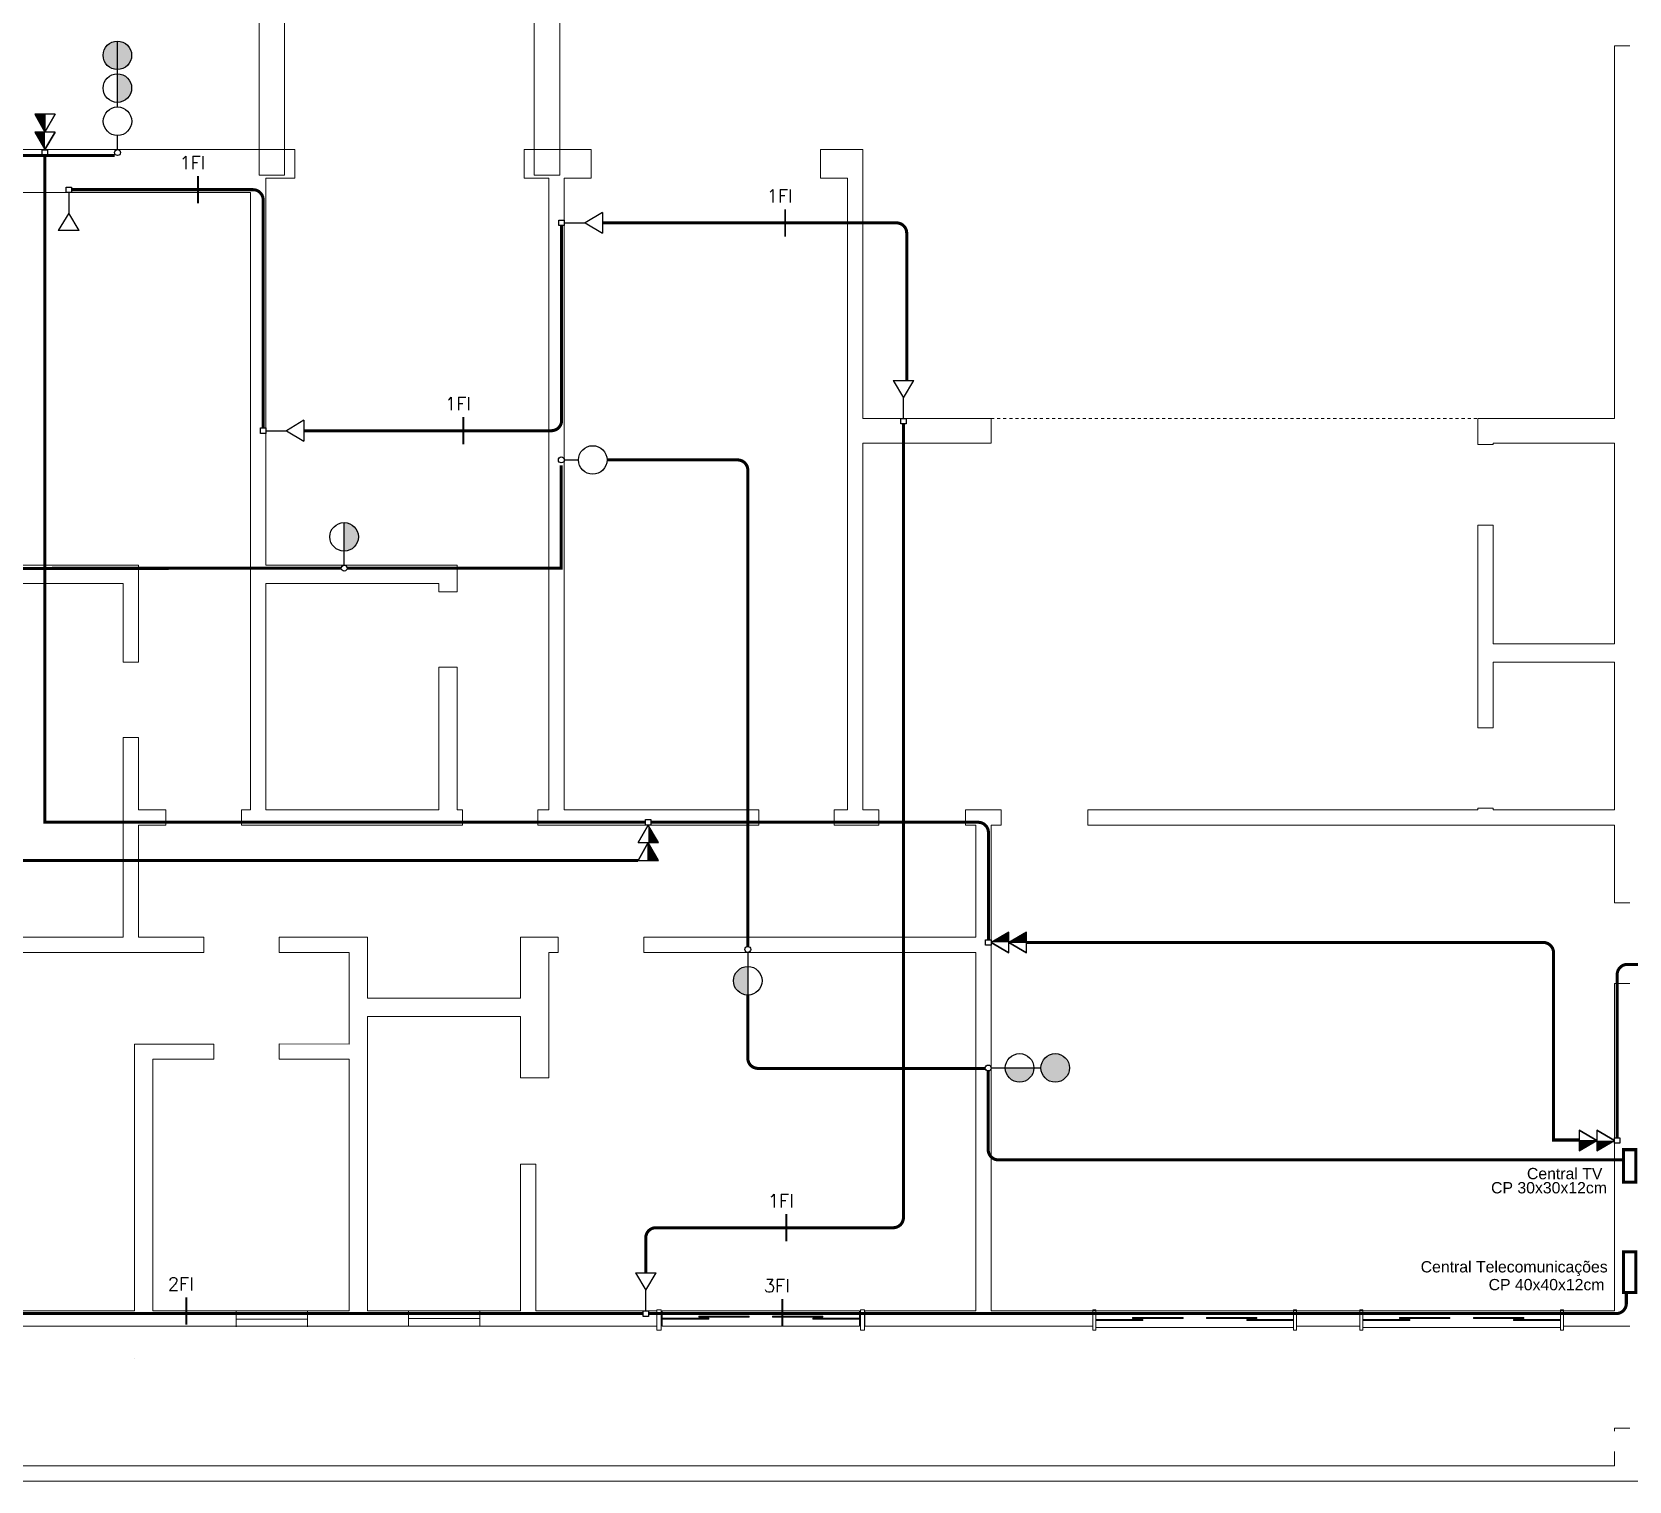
# Model space of a CAD drawing. Header units: millimetres. Extents: x 6597 to 20911, y -10306 to -132.
# Drawn here: x 12376 to 13944, y -2293 to -870 of the extents above; entities that cross this region are included whole.
import ezdxf

# ---------------------------------------------------------------- set-up
doc = ezdxf.new("R2010")
doc.units = ezdxf.units.MM
doc.header["$LTSCALE"] = 25
doc.header["$MEASUREMENT"] = 0
for name, pattern in [('CACHE', [0.24, 0.12, -0.12]), ('CENTER', [2, 1.25, -0.25, 0.25, -0.25]), ('DASHDOT', [1, 0.5, -0.25, 0, -0.25]), ('DIVIDE', [1.25, 0.5, -0.25, 0, -0.25, 0, -0.25])]:
    doc.linetypes.add(name, pattern=pattern)
for name, color, linetype in [('CIRCUITOS', 7, 'Continuous'), ('MAAI - VEGETAÇÃO', 106, 'Continuous'), ('TOMADAS-TELEFONE', 3, 'Continuous'), ('TOMADAS-TV', 4, 'Continuous'), ('tub-intrefone', 30, 'CENTER'), ('Tub-Telefone', 3, 'DIVIDE'), ('TUB-TV', 4, 'DASHDOT')]:
    doc.layers.add(name, color=color, linetype=linetype)
doc.layers.add('MAAI - ALVENARIA', color=7, linetype='Continuous', lineweight=0)
doc.layers.add('TEXTO', color=7, linetype='Continuous', lineweight=30)
doc.styles.add('ETECARIAL', font='arial.ttf')
doc.styles.add('ROMANS', font='simplex.shx')

# ---------------------------------------------------------------- blocks, each defined once
blk = doc.blocks.new('FASE')
at = {"const_width": 0.015}
blk.add_lwpolyline([(0.007, 0.105), (0.007, -0.105)], dxfattribs=at)
at = {"style": 'ROMANS'}
blk.add_attdef('C', (-0.007, 0.143), '', height=0.1, dxfattribs=at)
blk = doc.blocks.new('TOTEL')
at = {"layer": 'TOMADAS-TELEFONE'}
for p, q in [((0.275, 0.075), (0.15, 0)), ((0.15, 0), (0.275, -0.075))]:
    blk.add_line(p, q, dxfattribs=at)
for points in [[(0, 0), (0.15, 0)], [(0.275, 0.075), (0.275, -0.075)]]:
    blk.add_lwpolyline(points, dxfattribs=at)

msp = doc.modelspace()

# ---------------------------------------------------------------- hatches: boundary and pattern name
at = {"layer": 'TOMADAS-TV'}
for points in [[(12460.2, -907.2, -0.414214), (12446.2, -893.2, -0.414214), (12460.2, -879.2)], [(12460.2, -907.2, 0.414214), (12474.2, -893.2, 0.414214), (12460.2, -879.2)], [(12460.2, -939.4, 0.414214), (12474.2, -925.4, 0.414214), (12460.2, -911.4)], [(12682.8, -1379.9, 0.414214), (12696.8, -1365.9, 0.414214), (12682.8, -1351.9)], [(13079.1, -1787.7, 0.414214), (13065.1, -1801.7, 0.414214), (13079.1, -1815.7)], [(13394.9, -1887.2, 1), (13366.9, -1887.2, 1)], [(13331.9, -1887.2, 0.414214), (13345.9, -1901.2, 0.414214), (13359.9, -1887.2)]]:
    msp.add_hatch(color=256, dxfattribs=at).paths.add_polyline_path(points)

# ---------------------------------------------------------------- linework, layer by layer
at = {"layer": 'MAAI - ALVENARIA', "ltscale": 0.025}
for p, q in [((12599.4, -570.8), (12599.4, -1010.8)), ((12624.4, -1010.8), (12624.4, -570.8)), ((12869.4, -570.8), (12869.4, -1010.8)), ((12894.4, -1010.8), (12894.4, -570.8)), ((12599.4, -1010.8), (12624.4, -1010.8)), ((12869.4, -1010.8), (12894.4, -1010.8))]:
    msp.add_line(p, q, dxfattribs=at)
at = {"layer": 'MAAI - ALVENARIA'}
for p, q in [((13929.9, -1249.8), (13929.9, -883.8)), ((13929.9, -883.8), (13944.9, -883.8)), ((12605.9, -985.8), (12050.9, -985.8)), ((12634.4, -985.8), (12605.9, -985.8)), ((12605.9, -985.8), (12605.9, -985.8)), ((12634.4, -1013.8), (12634.4, -985.8)), ((12925.4, -985.8), (12859.4, -985.8)), ((12859.4, -985.8), (12859.4, -1013.8)), ((12925.4, -1013.8), (12925.4, -985.8)), ((13150.4, -1013.8), (13150.4, -985.8)), ((13150.4, -985.8), (13191.9, -985.8)), ((13191.9, -985.8), (13191.9, -1249.8)), ((12605.9, -1393.8), (12605.9, -1013.8)), ((12605.9, -1013.8), (12634.4, -1013.8)), ((12859.4, -1013.8), (12883.9, -1013.8)), ((12883.9, -1013.8), (12883.9, -1633.8)), ((12898.9, -1633.8), (12898.9, -1013.8)), ((12898.9, -1013.8), (12925.4, -1013.8)), ((13176.9, -1013.8), (13150.4, -1013.8)), ((13176.9, -1633.8), (13176.9, -1013.8)), ((12065.9, -1027.8), (12590.9, -1027.8)), ((12590.9, -1027.8), (12590.9, -1411.8)), ((12883.9, -1265.8), (12883.9, -1038.8)), ((13191.9, -1249.8), (13317.9, -1249.8)), ((13317.9, -1249.8), (13317.9, -1273.8)), ((13317.9, -1249.8), (13317.9, -1273.8)), ((13795.9, -1275.3), (13795.9, -1249.8)), ((13795.9, -1249.8), (13929.9, -1249.8)), ((12605.9, -1343.8), (12605.9, -1256.3)), ((13196.9, -1273.8), (13191.9, -1273.8)), ((13191.9, -1273.8), (13191.9, -1633.8)), ((13317.9, -1273.8), (13196.9, -1273.8)), ((13317.9, -1273.8), (13196.9, -1273.8)), ((13810.9, -1275.3), (13795.9, -1275.3)), ((13929.9, -1273.8), (13810.9, -1273.8)), ((13810.9, -1273.8), (13810.9, -1275.3)), ((13929.9, -1273.8), (13884.9, -1273.8)), ((13929.9, -1380.8), (13929.9, -1273.8)), ((13929.9, -1470.8), (13929.9, -1273.8)), ((12605.9, -1343.8), (12605.9, -1393.8)), ((13795.9, -1553.3), (13795.9, -1354.3)), ((13795.9, -1354.3), (13810.9, -1354.3)), ((13810.9, -1354.3), (13810.9, -1470.8)), ((12480.9, -1393.8), (12065.9, -1393.8)), ((12480.9, -1488.8), (12480.9, -1393.8)), ((12605.9, -1393.8), (12793.9, -1393.8)), ((12793.9, -1393.8), (12605.9, -1393.8)), ((12793.9, -1419.8), (12793.9, -1393.8)), ((12292.4, -1411.8), (12465.9, -1411.8)), ((12465.9, -1411.8), (12465.9, -1488.8)), ((12590.9, -1411.8), (12590.9, -1633.8)), ((12605.9, -1633.8), (12605.9, -1411.8)), ((12605.9, -1411.8), (12775.9, -1411.8)), ((12775.9, -1411.8), (12775.9, -1419.8)), ((12775.9, -1419.8), (12793.9, -1419.8)), ((12775.9, -1419.8), (12793.9, -1419.8)), ((13810.9, -1470.8), (13929.9, -1470.8)), ((12465.9, -1488.8), (12480.9, -1488.8)), ((13929.9, -1488.8), (13810.9, -1488.8)), ((13810.9, -1488.8), (13810.9, -1553.3)), ((13810.9, -1488.8), (13810.9, -1538.8)), ((13929.9, -1633.8), (13929.9, -1488.8)), ((12775.9, -1493.8), (12793.9, -1493.8)), ((12793.9, -1493.8), (12775.9, -1493.8)), ((12775.9, -1493.8), (12775.9, -1633.8)), ((12793.9, -1633.8), (12793.9, -1493.8)), ((12465.9, -1562.8), (12465.9, -1758.8)), ((12465.9, -1562.8), (12480.9, -1562.8)), ((12480.9, -1633.8), (12480.9, -1562.8)), ((13810.9, -1553.3), (13795.9, -1553.3)), ((12507.9, -1633.8), (12480.9, -1633.8)), ((12507.9, -1648.8), (12507.9, -1633.8)), ((12590.9, -1633.8), (12581.9, -1633.8)), ((12581.9, -1633.8), (12581.9, -1648.8)), ((12775.9, -1633.8), (12605.9, -1633.8)), ((12798.9, -1633.8), (12793.9, -1633.8)), ((12798.9, -1648.8), (12798.9, -1633.8)), ((12883.9, -1633.8), (12872.9, -1633.8)), ((12872.9, -1633.8), (12872.9, -1648.8)), ((13089.8, -1633.8), (12898.9, -1633.8)), ((13089.8, -1648.8), (13089.8, -1633.8)), ((13163.8, -1648.8), (13163.8, -1633.8)), ((13163.8, -1633.8), (13176.9, -1633.8)), ((13191.9, -1631.8), (13191.9, -1633.8)), ((13191.9, -1633.8), (13207.9, -1633.8)), ((13207.9, -1633.8), (13207.9, -1648.8)), ((13207.9, -1633.8), (13207.9, -1648.8)), ((13292.9, -1633.8), (13327.9, -1633.8)), ((13292.9, -1633.8), (13292.9, -1648.8)), ((13327.9, -1633.8), (13327.9, -1648.8)), ((13327.9, -1633.8), (13327.9, -1648.8)), ((13412.9, -1633.8), (13473.9, -1633.8)), ((13412.9, -1633.8), (13412.9, -1648.8)), ((13473.9, -1633.8), (13795.9, -1633.8)), ((13795.9, -1633.8), (13795.9, -1632.3)), ((13795.9, -1632.3), (13810.9, -1632.3)), ((13810.9, -1632.3), (13810.9, -1633.8)), ((13810.9, -1633.8), (13929.9, -1633.8)), ((12480.9, -1758.8), (12480.9, -1648.8)), ((12480.9, -1648.8), (12507.9, -1648.8)), ((12581.9, -1648.8), (12798.9, -1648.8)), ((12872.9, -1648.8), (13089.8, -1648.8)), ((13207.9, -1648.8), (13163.8, -1648.8)), ((13303, -1648.8), (13292.9, -1648.8)), ((13302.9, -1758.8), (13303, -1648.8)), ((13318, -1648.8), (13317.9, -2125.8)), ((13327.9, -1648.8), (13318, -1648.8)), ((13929.9, -1648.8), (13412.9, -1648.8)), ((13929.9, -1725.2), (13929.9, -1648.8)), ((13944.9, -1725.2), (13929.9, -1725.2)), ((12465.9, -1758.8), (12285.9, -1758.8)), ((12544.9, -1758.8), (12480.9, -1758.8)), ((12544.9, -1773.8), (12544.9, -1758.8)), ((12705.9, -1758.8), (12618.9, -1758.8)), ((12618.9, -1758.8), (12618.9, -1773.8)), ((12705.9, -1758.8), (12705.9, -1818.8)), ((12705.9, -1818.8), (12705.9, -1758.8)), ((12855.9, -1818.8), (12855.9, -1758.8)), ((12892.9, -1758.8), (12855.9, -1758.8)), ((12855.9, -1758.8), (12855.9, -1758.8)), ((12855.9, -1758.8), (12855.9, -1818.8)), ((12892.9, -1773.8), (12892.9, -1758.8)), ((12976.9, -1773.8), (12976.9, -1758.8)), ((12976.9, -1758.8), (13302.9, -1758.8)), ((12544.9, -1773.8), (12065.9, -1773.8)), ((12618.9, -1773.8), (12687.9, -1773.8)), ((12687.9, -1773.8), (12687.9, -1863.8)), ((12883.9, -1896.8), (12883.9, -1773.8)), ((12883.9, -1773.8), (12892.9, -1773.8)), ((13302.9, -1773.8), (12976.9, -1773.8)), ((13302.9, -2125.8), (13302.9, -1773.8)), ((12705.9, -1818.8), (12855.9, -1818.8)), ((12855.9, -1818.8), (12705.9, -1818.8)), ((13929.9, -2125.8), (13929.9, -1804.2)), ((13929.9, -1804.2), (13944.9, -1804.2)), ((12705.9, -2125.8), (12705.9, -1836.8)), ((12705.9, -1836.8), (12855.9, -1836.8)), ((12855.9, -1836.8), (12855.9, -1896.8)), ((12476.9, -2125.8), (12476.9, -1863.8)), ((12476.9, -1863.8), (12554.9, -1863.8)), ((12554.9, -1863.8), (12554.9, -1878.8)), ((12687.9, -1863.8), (12618.9, -1863.7)), ((12618.9, -1863.7), (12618.9, -1878.7)), ((12554.9, -1878.8), (12494.9, -1878.8)), ((12494.9, -1878.8), (12494.9, -2125.8)), ((12618.9, -1878.7), (12687.9, -1878.8)), ((12637.9, -1878.8), (12687.9, -1878.8)), ((12687.9, -1878.8), (12687.9, -2015.8)), ((12687.9, -1878.8), (12687.9, -2125.8)), ((12855.9, -1896.8), (12883.9, -1896.8)), ((12860.9, -1981.8), (12855.9, -1981.8)), ((12855.9, -1981.8), (12855.9, -2125.8)), ((12865.9, -1981.8), (12860.9, -1981.8)), ((12860.9, -1981.8), (12860.9, -1981.8)), ((12870.9, -1981.8), (12865.9, -1981.8)), ((12865.9, -1981.8), (12865.9, -1981.8)), ((12870.9, -2125.8), (12870.9, -1981.8)), ((12065.9, -2125.8), (12476.9, -2125.8)), ((12494.9, -2125.8), (12687.9, -2125.8)), ((12845.9, -2125.8), (12705.9, -2125.8)), ((12855.9, -2125.8), (12845.9, -2125.8)), ((12855.9, -2125.8), (12855.9, -2125.8)), ((12989.9, -2125.8), (12870.9, -2125.8)), ((12989.9, -2140.8), (12989.9, -2125.8)), ((13188.9, -2125.8), (13188.9, -2140.8)), ((13193.9, -2140.8), (13193.9, -2125.8)), ((13193.9, -2125.8), (13302.9, -2125.8)), ((13317.9, -2125.8), (13417.9, -2125.8)), ((13317.9, -2125.8), (13417.9, -2125.8)), ((13929.9, -2125.8), (13417.9, -2125.8)), ((13417.9, -2125.8), (13417.9, -2140.8)), ((13617.9, -2125.8), (13617.9, -2140.8)), ((13679.9, -2125.8), (13617.9, -2125.8)), ((13679.9, -2140.8), (13679.9, -2125.8)), ((13879.9, -2140.8), (13879.9, -2125.8)), ((13879.9, -2125.8), (13929.9, -2125.8)), ((12576.9, -2140.8), (12050.9, -2140.8)), ((12535.5, -2140.8), (12815.9, -2140.8)), ((12815.9, -2140.8), (12989.9, -2140.8)), ((13417.9, -2140.8), (13193.9, -2140.8)), ((13617.9, -2140.8), (13679.9, -2140.8)), ((13929.9, -2140.8), (13879.9, -2140.8)), ((13944.9, -2140.8), (13929.9, -2140.8)), ((13929.9, -2243.8), (13929.9, -2240.8)), ((13929.9, -2240.8), (13944.9, -2240.8)), ((13929.9, -2277.8), (13929.9, -2263.8)), ((13929.9, -2277.8), (9886.4, -2277.8)), ((9886.4, -2277.8), (13929.9, -2277.8)), ((15135.9, -2292.8), (9886.4, -2292.8))]:
    msp.add_line(p, q, dxfattribs=at)
at = {"layer": 'MAAI - ALVENARIA', "linetype": 'CACHE'}
msp.add_line((13317.9, -1249.8), (13795.9, -1249.8), dxfattribs=at)
at = {"layer": 'MAAI - ALVENARIA', "ltscale": 0.0125}
for p, q in [((12576.9, -2141.3), (12576.9, -2126.3)), ((12646.9, -2141.3), (12646.9, -2126.3)), ((12745.9, -2140.8), (12745.9, -2125.8)), ((12815.9, -2140.8), (12815.9, -2125.8)), ((12576.9, -2133.8), (12646.9, -2133.8)), ((12745.9, -2133.3), (12815.9, -2133.3))]:
    msp.add_line(p, q, dxfattribs=at)
at = {"layer": 'MAAI - ALVENARIA'}
for points in [[(12894.4, -1010.8), (12894.4, -985.8), (12869.4, -985.8), (12869.4, -1010.8)], [(12993.9, -2124.7), (12993.9, -2124.7), (12993.9, -2144.7), (12989.9, -2144.7), (12989.9, -2124.7)], [(13188.9, -2140.8), (13188.9, -2125.8), (12994.9, -2125.8), (12994.9, -2140.8)], [(13080.4, -2131.8), (13030.9, -2131.8), (13030.9, -2130.8), (13080.4, -2130.8)], [(13103.4, -2131.8), (13152.9, -2131.8), (13152.9, -2130.8), (13103.4, -2130.8)], [(13193.8, -2124.7), (13193.8, -2124.7), (13193.8, -2144.7), (13189.8, -2144.7), (13189.8, -2124.7)], [(13420.9, -2124.7), (13420.9, -2124.7), (13420.9, -2144.7), (13417.9, -2144.7), (13417.9, -2124.7)], [(13614.9, -2142.2), (13614.9, -2127.2), (13420.9, -2127.2), (13420.9, -2142.2)], [(13506.4, -2133.2), (13456.9, -2133.2), (13456.9, -2132.2), (13506.4, -2132.2)], [(13529.4, -2133.2), (13578.9, -2133.2), (13578.9, -2132.2), (13529.4, -2132.2)], [(13617.9, -2124.7), (13617.9, -2124.7), (13617.9, -2144.7), (13614.9, -2144.7), (13614.9, -2124.7)], [(13682.9, -2124.7), (13682.9, -2124.7), (13682.9, -2144.7), (13679.9, -2144.7), (13679.9, -2124.7)], [(13876.9, -2142.2), (13876.9, -2127.2), (13682.9, -2127.2), (13682.9, -2142.2)], [(13768.4, -2133.2), (13718.9, -2133.2), (13718.9, -2132.2), (13768.4, -2132.2)], [(13791.4, -2133.2), (13840.9, -2133.2), (13840.9, -2132.2), (13791.4, -2132.2)], [(13879.9, -2124.7), (13879.9, -2124.7), (13879.9, -2144.7), (13876.9, -2144.7), (13876.9, -2124.7)], [(13040.9, -2133.8), (12994.9, -2133.8), (12994.9, -2132.8), (13040.9, -2132.8)], [(13142.9, -2133.8), (13188.9, -2133.8), (13188.9, -2132.8), (13142.9, -2132.8)], [(13466.9, -2135.2), (13420.9, -2135.2), (13420.9, -2134.2), (13466.9, -2134.2)], [(13568.9, -2135.2), (13614.9, -2135.2), (13614.9, -2134.2), (13568.9, -2134.2)], [(13728.9, -2135.2), (13682.9, -2135.2), (13682.9, -2134.2), (13728.9, -2134.2)], [(13830.9, -2135.2), (13876.9, -2135.2), (13876.9, -2134.2), (13830.9, -2134.2)]]:
    msp.add_lwpolyline(points, close=True, dxfattribs=at)
at = {"layer": 'MAAI - VEGETAÇÃO', "linetype": 'Continuous', "transparency": 33554559}
msp.add_line((12477.4, -2172.2), (12477.4, -2172.2), dxfattribs=at)
at = {"layer": 'TOMADAS-TELEFONE', "linetype": 'Continuous'}
for p, q in [((12409.8, -1022.5), (12415.1, -1022.5)), ((12409.8, -1027.8), (12409.8, -1022.5)), ((12415.1, -1027.8), (12409.8, -1027.8)), ((12415.1, -1022.5), (12415.1, -1027.8)), ((12893.6, -1060.3), (12893.6, -1055)), ((12893.6, -1055), (12898.9, -1055)), ((12898.9, -1060.3), (12893.6, -1060.3)), ((12898.9, -1055), (12898.9, -1060.3)), ((13229.3, -1249.8), (13234.6, -1249.8)), ((13229.3, -1255.1), (13229.3, -1249.8)), ((13234.6, -1249.8), (13234.6, -1255.1)), ((12600.6, -1264.3), (12600.6, -1259)), ((12600.6, -1259), (12605.9, -1259)), ((12605.9, -1264.3), (12600.6, -1264.3)), ((12605.9, -1259), (12605.9, -1264.3)), ((13234.6, -1255.1), (13229.3, -1255.1)), ((12976.3, -2125.8), (12981.6, -2125.8)), ((12976.3, -2131.1), (12976.3, -2125.8)), ((12981.6, -2131.1), (12976.3, -2131.1)), ((12981.6, -2125.8), (12981.6, -2131.1))]:
    msp.add_line(p, q, dxfattribs=at)
at = {"layer": 'TOMADAS-TELEFONE', "const_width": 3}
msp.add_lwpolyline([(13950.9, -2107.8), (13950.9, -2067.8), (13938.9, -2067.8), (13938.9, -2107.8)], close=True, dxfattribs=at)
at = {"layer": 'TOMADAS-TV'}
for points in [[(12460.2, -911.4), (12460.2, -879.2)], [(12460.2, -943.9), (12460.2, -911.4)], [(12460.3, -985.8), (12460.3, -971.9)], [(12898.9, -1290.4), (12912.9, -1290.4)], [(12682.8, -1393.8), (12682.8, -1351.9)], [(13079.1, -1773.8), (13079.1, -1815.7)], [(13318, -1887.2), (13359.9, -1887.2)], [(13352.9, -1887.2), (13366.9, -1887.2)]]:
    msp.add_lwpolyline(points, dxfattribs=at)
at = {"layer": 'TOMADAS-TV', "const_width": 3}
msp.add_lwpolyline([(13950.9, -1999.5), (13950.9, -1967.5), (13938.9, -1967.5), (13938.9, -1999.5)], close=True, dxfattribs=at)
at = {"layer": 'TOMADAS-TV'}
for centre, radius in [((12460.2, -893.2), 14), ((12460.2, -925.4), 14), ((12460.3, -957.9), 14), ((12460.4, -988.7), 2.9), ((12926.9, -1290.4), 14), ((12896, -1290.4), 2.9), ((12682.8, -1365.9), 14), ((12682.9, -1396.7), 2.9), ((13079.1, -1770.9), 2.9), ((13079.1, -1801.7), 14), ((13345.9, -1887.2), 14), ((13380.9, -1887.2), 14), ((13315.1, -1887.3), 2.9)]:
    msp.add_circle(centre, radius, dxfattribs=at)
at = {"layer": 'tub-intrefone'}
for p, q in [((12389.1, -951.1), (12389.1, -968.5)), ((12386.2, -991.2), (12386.2, -985.9)), ((12386.2, -985.9), (12391.5, -985.9)), ((12391.5, -985.9), (12391.5, -991.2)), ((12391.5, -991.2), (12386.2, -991.2)), ((12978.7, -1648.8), (12978.7, -1643.5)), ((12978.7, -1643.5), (12984, -1643.5)), ((12984, -1643.5), (12984, -1648.8)), ((12984, -1648.8), (12978.7, -1648.8)), ((12981.4, -1683.5), (12981.4, -1666.1)), ((13312.6, -1766.7), (13312.6, -1761.4)), ((13312.6, -1761.4), (13317.9, -1761.4)), ((13317.9, -1766.7), (13312.6, -1766.7)), ((13317.9, -1761.4), (13317.9, -1766.7)), ((13352.6, -1764.1), (13335.3, -1764.1)), ((13895.3, -1958.5), (13912.6, -1958.5)), ((13929.9, -1961.2), (13929.9, -1955.8)), ((13929.9, -1955.8), (13935.2, -1955.8)), ((13935.2, -1955.8), (13935.2, -1961.2)), ((13935.2, -1961.2), (13929.9, -1961.2))]:
    msp.add_line(p, q, dxfattribs=at)
at = {"layer": 'tub-intrefone', "const_width": 3}
for points in [[(13932.6, -1955.8), (13932.6, -1795.6, -0.414214), (13942.6, -1785.6), (14189.1, -1785.6, 0.414214), (14199.1, -1775.6), (14199.1, -879.7)], [(12984, -1646.1), (13305.3, -1646.1, -0.414214), (13315.3, -1656.1), (13315.3, -1761.4)], [(12971.4, -1683.5), (11453.8, -1683.5, 0.414265), (11443.8, -1693.5), (11443.8, -1747.6)], [(13352.6, -1764.1), (13860.1, -1764.1, -0.414214), (13870.1, -1774.1), (13870.1, -1958), (13895.3, -1958)]]:
    msp.add_lwpolyline(points, format="xyb", dxfattribs=at)
at = {"layer": 'tub-intrefone'}
for points in [[(12399.1, -951.1), (12379.1, -951.1), (12389.1, -968.5)], [(12399.1, -968.5), (12379.1, -968.5), (12389.1, -985.8)], [(12971.4, -1666.1), (12991.4, -1666.1), (12981.4, -1648.8)], [(12971.4, -1683.5), (12991.4, -1683.5), (12981.4, -1666.1)], [(13335.3, -1774.1), (13335.3, -1754.1), (13317.9, -1764.1)], [(13352.6, -1774.1), (13352.6, -1754.1), (13335.3, -1764.1)], [(13895.3, -1948.5), (13895.3, -1968.5), (13912.6, -1958.5)], [(13912.6, -1948.5), (13912.6, -1968.5), (13929.9, -1958.5)]]:
    msp.add_lwpolyline(points, close=True, dxfattribs=at)
for points in [[(12399.1, -951.1), (12389.1, -968.5), (12399.1, -951.1)], [(12399.1, -968.5), (12389.1, -985.8), (12399.1, -968.5)], [(12971.4, -1666.1), (12981.4, -1648.8), (12971.4, -1666.1)], [(12971.4, -1683.5), (12981.4, -1666.1), (12971.4, -1683.5)], [(13335.3, -1774.1), (13317.9, -1764.1), (13335.3, -1774.1)], [(13352.6, -1774.1), (13335.3, -1764.1), (13352.6, -1774.1)], [(13895.3, -1948.5), (13912.6, -1958.5), (13895.3, -1948.5)], [(13912.6, -1948.5), (13929.9, -1958.5), (13912.6, -1948.5)]]:
    msp.add_lwpolyline(points, dxfattribs=at)
at = {"layer": 'tub-intrefone', "const_width": 3}
msp.add_lwpolyline([(12978.7, -1646.1), (12388.9, -1646.1), (12388.9, -991.2)], dxfattribs=at)
at = {"layer": 'tub-intrefone'}
for points in [[(12389.1, -951.1), (12379.1, -951.1), (12389.1, -968.5)], [(12389.1, -968.5), (12379.1, -968.5), (12389.1, -985.8)], [(12981.4, -1666.1), (12991.4, -1666.1), (12981.4, -1648.8)], [(12981.4, -1683.5), (12991.4, -1683.5), (12981.4, -1666.1)], [(13335.3, -1764.1), (13335.3, -1754.1), (13317.9, -1764.1)], [(13352.6, -1764.1), (13352.6, -1754.1), (13335.3, -1764.1)], [(13895.3, -1958.5), (13895.3, -1968.5), (13912.6, -1958.5)], [(13912.6, -1958.5), (13912.6, -1968.5), (13929.9, -1958.5)]]:
    msp.add_solid(points, dxfattribs=at)
at = {"layer": 'Tub-Telefone', "color": 3, "const_width": 3}
for points in [[(12603.3, -1259), (12603.3, -1035.1, 0.414214), (12593.3, -1025.1), (12415.1, -1025.1)], [(12643.3, -1261.7), (12886.3, -1261.7, 0.414214), (12896.3, -1251.7), (12896.3, -1060.3)], [(13235.1, -1212.4), (13235.1, -1067.7, 0.414214), (13225.1, -1057.7), (12936.3, -1057.7)], [(12978.9, -2088.4), (12978.9, -2054.1, -0.414214), (12988.9, -2044.1), (13221.9, -2044.1, 0.414214), (13231.9, -2034.1), (13231.9, -1255.1)], [(12981.6, -2128.4), (13931.6, -2128.4, 0.414214), (13941.6, -2118.4), (13941.6, -2107.8)]]:
    msp.add_lwpolyline(points, format="xyb", dxfattribs=at)
msp.add_lwpolyline([(12339.1, -2128.4), (12976.3, -2128.4)], dxfattribs=at)
at = {"layer": 'TUB-TV', "const_width": 3}
for points in [[(12261, -1351.9), (12261, -1001.6, -0.414214), (12271, -991.6), (12457.5, -991.6)], [(12940.9, -1290.4), (13069.1, -1290.4, -0.414214), (13079.1, -1300.4), (13079.1, -1768)], [(13312.2, -1887.7), (13089.1, -1887.7, -0.414214), (13079.1, -1877.7), (13079.1, -1815.7)], [(13938.9, -1977.5), (13325.1, -1977.5, -0.414214), (13315.1, -1967.5), (13315.1, -1890.2)]]:
    msp.add_lwpolyline(points, format="xyb", dxfattribs=at)
for points in [[(12685.7, -1396.7), (12896, -1396.7), (12896, -1295.6)], [(12263.8, -1396.9), (12680, -1396.7)]]:
    msp.add_lwpolyline(points, dxfattribs=at)

# ---------------------------------------------------------------- block references
at = {"layer": 'CIRCUITOS', "linetype": 'Continuous'}
ref = msp.add_blockref('FASE', (12538.4, -1025.1), dxfattribs=dict(at, xscale=128, yscale=128, zscale=128))
ref.add_attrib('C', '1FI', (12521.2, -1005.1), dxfattribs={"layer": '0', "height": 12.8, "style": 'ROMANS'})
ref = msp.add_blockref('FASE', (13114.9, -1057.7), dxfattribs=dict(at, xscale=128, yscale=128, zscale=128))
ref.add_attrib('C', '1FI', (13097.8, -1037.6), dxfattribs={"layer": '0', "height": 12.8, "style": 'ROMANS'})
ref = msp.add_blockref('FASE', (12799, -1261.7), dxfattribs=dict(at, xscale=128, yscale=128, zscale=128))
ref.add_attrib('C', '1FI', (12781.9, -1241.7), dxfattribs={"layer": '0', "height": 12.8, "style": 'ROMANS'})
ref = msp.add_blockref('FASE', (13116, -2044.1), dxfattribs=dict(at, xscale=128, yscale=128, zscale=128))
ref.add_attrib('C', '1FI', (13098.8, -2024.1), dxfattribs={"layer": '0', "height": 12.8, "style": 'ROMANS'})
ref = msp.add_blockref('FASE', (12527, -2125.8), dxfattribs=dict(at, xscale=128, yscale=128, zscale=128))
ref.add_attrib('C', '2FI', (12509.8, -2105.7), dxfattribs={"layer": '0', "height": 12.8, "style": 'ROMANS'})
ref = msp.add_blockref('FASE', (13112.1, -2127.6), dxfattribs=dict(at, xscale=128, yscale=128, zscale=128))
ref.add_attrib('C', '3FI', (13094.9, -2107.5), dxfattribs={"layer": '0', "height": 12.8, "style": 'ROMANS'})
at = {"layer": 'TOMADAS-TELEFONE', "linetype": 'Continuous', "xscale": 136, "yscale": 136, "zscale": 136}
for p, rotation in [((12412.4, -1027.8), 269.999999999998), ((12898.9, -1057.7), 359.999999999998), ((13231.9, -1249.8), 90), ((12605.9, -1261.7), 359.999999999998), ((12978.9, -2125.8), 89.99999999999802)]:
    msp.add_blockref('TOTEL', p, dxfattribs=dict(at, rotation=rotation))

# ---------------------------------------------------------------- texts
at = {"layer": 'TEXTO', "style": 'ETECARIAL'}
for s, p in [('Central TV', (13844, -1996.5)), ('CP 30x30x12cm', (13808.8, -2010.4)), ('Central Telecomunicações', (13739.7, -2088)), ('CP 40x40x12cm', (13806.4, -2105.5))]:
    msp.add_text(s, height=11.1, dxfattribs=at).set_placement(p)

doc.saveas('drawing.dxf')
